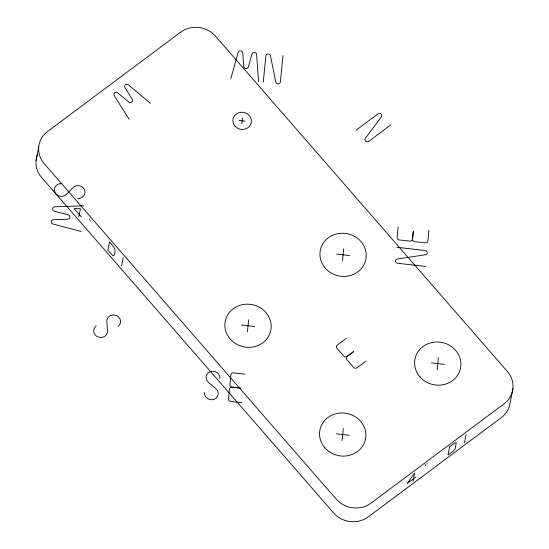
<?xml version="1.0" encoding="UTF-8"?>
<svg xmlns="http://www.w3.org/2000/svg" width="549" height="549" viewBox="0 0 549 549"><rect width="100%" height="100%" fill="white"/><g stroke="black" fill="none" stroke-linecap="round" stroke-linejoin="round"><path stroke-width="0.82" d="M241.855 123.697L242.425 117.987M263.246 82.226L265.894 55.806A2.326 2.155 11 0 1 270.479 55.765L275.783 82.041A2.32 2.155 11 0 0 280.374 82L283.016 55.579M247.421 331.829L248.635 319.71M342.48 260.885L343.695 248.766M342.096 440.593L343.31 428.474M398.197 226.806L397.126 237.518A2.32 2.155 11 0 0 399.219 239.927L409.931 241.135A2.32 2.155 11 0 0 412.45 239.254L413.287 231.404L412.546 239.268A2.32 2.155 11 0 0 414.639 241.67L425.358 242.884A2.32 2.155 11 0 0 427.877 241.004L428.947 230.292M437.155 369.649L438.37 357.529M36.062 160.562L38.732 146.837M78.823 216.862L80.422 208.634L74.101 208.634L81.362 216.972M89.46 219.868L89.617 219.058M90.702 221.295L90.86 220.485M121.549 265.956L123.148 257.728M413.033 481.13L414.632 472.902L407.248 483.484L415.998 476.957M425.55 465.346L425.708 464.536M427.047 464.234L427.204 463.425M464.516 442.714L466.115 434.485M512.938 388.438L510.268 402.163A24.774 22.948 11 0 1 501.443 417.508L368.358 516.829A24.774 22.948 11 0 1 333.566 512.89L41.655 177.533A24.774 22.948 11 0 1 37.497 154.743M230.861 78.548L238.149 52.361A2.354 2.182 11 0 1 242.761 52.882L243.729 66.498A2.354 2.182 11 0 0 248.34 67.019L251.984 53.926A2.354 2.182 11 0 1 256.596 54.447L258.538 81.684M356.04 130.278L378.028 113.869A2.326 2.155 11 0 1 381.397 116.868L365.305 138.41A2.32 2.155 11 0 0 368.674 141.409L390.655 125M346.11 338.507L337.196 345.163A2.32 2.155 11 0 0 336.894 348.19L343.77 356.081A2.32 2.155 11 0 0 347.03 356.452L353.597 351.614L347.092 356.527A2.32 2.155 11 0 0 346.79 359.554L353.659 367.453A2.32 2.155 11 0 0 356.925 367.816L365.833 361.167M83.75 205.806L54.557 206.836A2.354 2.182 11 0 0 54.131 211.118L68.296 214.892A2.354 2.182 11 0 1 67.87 219.175L53.274 219.689A2.354 2.182 11 0 0 52.841 223.971L81.177 231.513M239.069 120.492L245.218 121.192M396.776 247.29L425.221 250.509A2.326 2.155 11 0 1 425.4 254.791L397.339 258.984A2.32 2.155 11 0 0 397.51 263.266L425.955 266.485M336.564 254.084L349.61 255.566M241.505 325.029L254.551 326.511M431.24 362.848L444.285 364.33M244.978 374.178L233.442 372.867A2.32 2.155 11 0 0 230.923 374.754L229.928 384.705A2.32 2.155 11 0 0 232.021 387.107L240.469 388.109L232.007 387.196A2.32 2.155 11 0 0 229.489 389.076L228.494 399.034A2.32 2.155 11 0 0 230.587 401.436L242.116 402.74M336.18 433.792L349.226 435.275M150.426 103.329L128.411 84.8A2.354 2.182 11 0 0 124.849 87.456L132.288 99.383A2.354 2.182 11 0 1 128.727 102.045L117.719 92.781A2.354 2.182 11 0 0 114.151 95.437L129.036 119.291M219.861 378.419A6.924 6.416 11 0 0 210.24 371.666A6.924 6.416 11 0 0 208.75 382.605L215.558 388.376A6.924 6.416 11 0 1 214.069 399.315A6.924 6.416 11 0 1 204.448 392.562M77.505 198.402A6.924 6.416 11 0 0 84.477 189.625A6.924 6.416 11 0 0 72.688 187.93L66.69 194.106A6.924 6.416 11 0 1 54.9 192.404A6.924 6.416 11 0 1 61.879 183.634M118.117 326.449A6.924 6.416 11 0 0 116.244 315.469A6.924 6.416 11 0 0 106.856 322.002L107.432 330.45A6.924 6.416 11 0 1 98.045 336.983A6.924 6.416 11 0 1 96.171 326.003M109.443 241.985L107.844 250.214L112.216 255.1A3.802 1.091 53.3 0 0 113.938 255.491C117.04 249.822 113.19 245.753 109.443 241.985M449.597 446.817L447.998 455.039L453.261 451.024A3.802 0.92 -41 0 0 455.286 448.403L456.219 442.611L454.819 443.009L449.597 446.817M180.642 32.171L47.557 131.492A24.774 22.948 11 0 0 44.325 163.815L336.235 499.165A24.774 22.948 11 0 0 371.028 503.104L504.112 403.783A24.774 22.948 11 0 0 507.345 371.467L215.434 36.11A24.774 22.948 11 0 0 180.642 32.171M235.013 126.16A9.292 8.606 11 0 0 250.831 124.067A9.292 8.606 11 0 0 240.579 112.291A9.292 8.606 11 0 0 235.013 126.16M324.878 447.833A23.223 21.514 11 0 0 364.426 442.597A23.223 21.514 11 0 0 338.802 413.164A23.223 21.514 11 0 0 324.878 447.833M230.203 339.069A23.223 21.514 11 0 0 269.751 333.833A23.223 21.514 11 0 0 244.127 304.4A23.223 21.514 11 0 0 230.203 339.069M325.262 268.125A23.223 21.514 11 0 0 364.811 262.896A23.223 21.514 11 0 0 339.193 233.455A23.223 21.514 11 0 0 325.262 268.125M419.937 376.889A23.223 21.514 11 0 0 459.486 371.652A23.223 21.514 11 0 0 433.861 342.219A23.223 21.514 11 0 0 419.937 376.889"/></g></svg>
